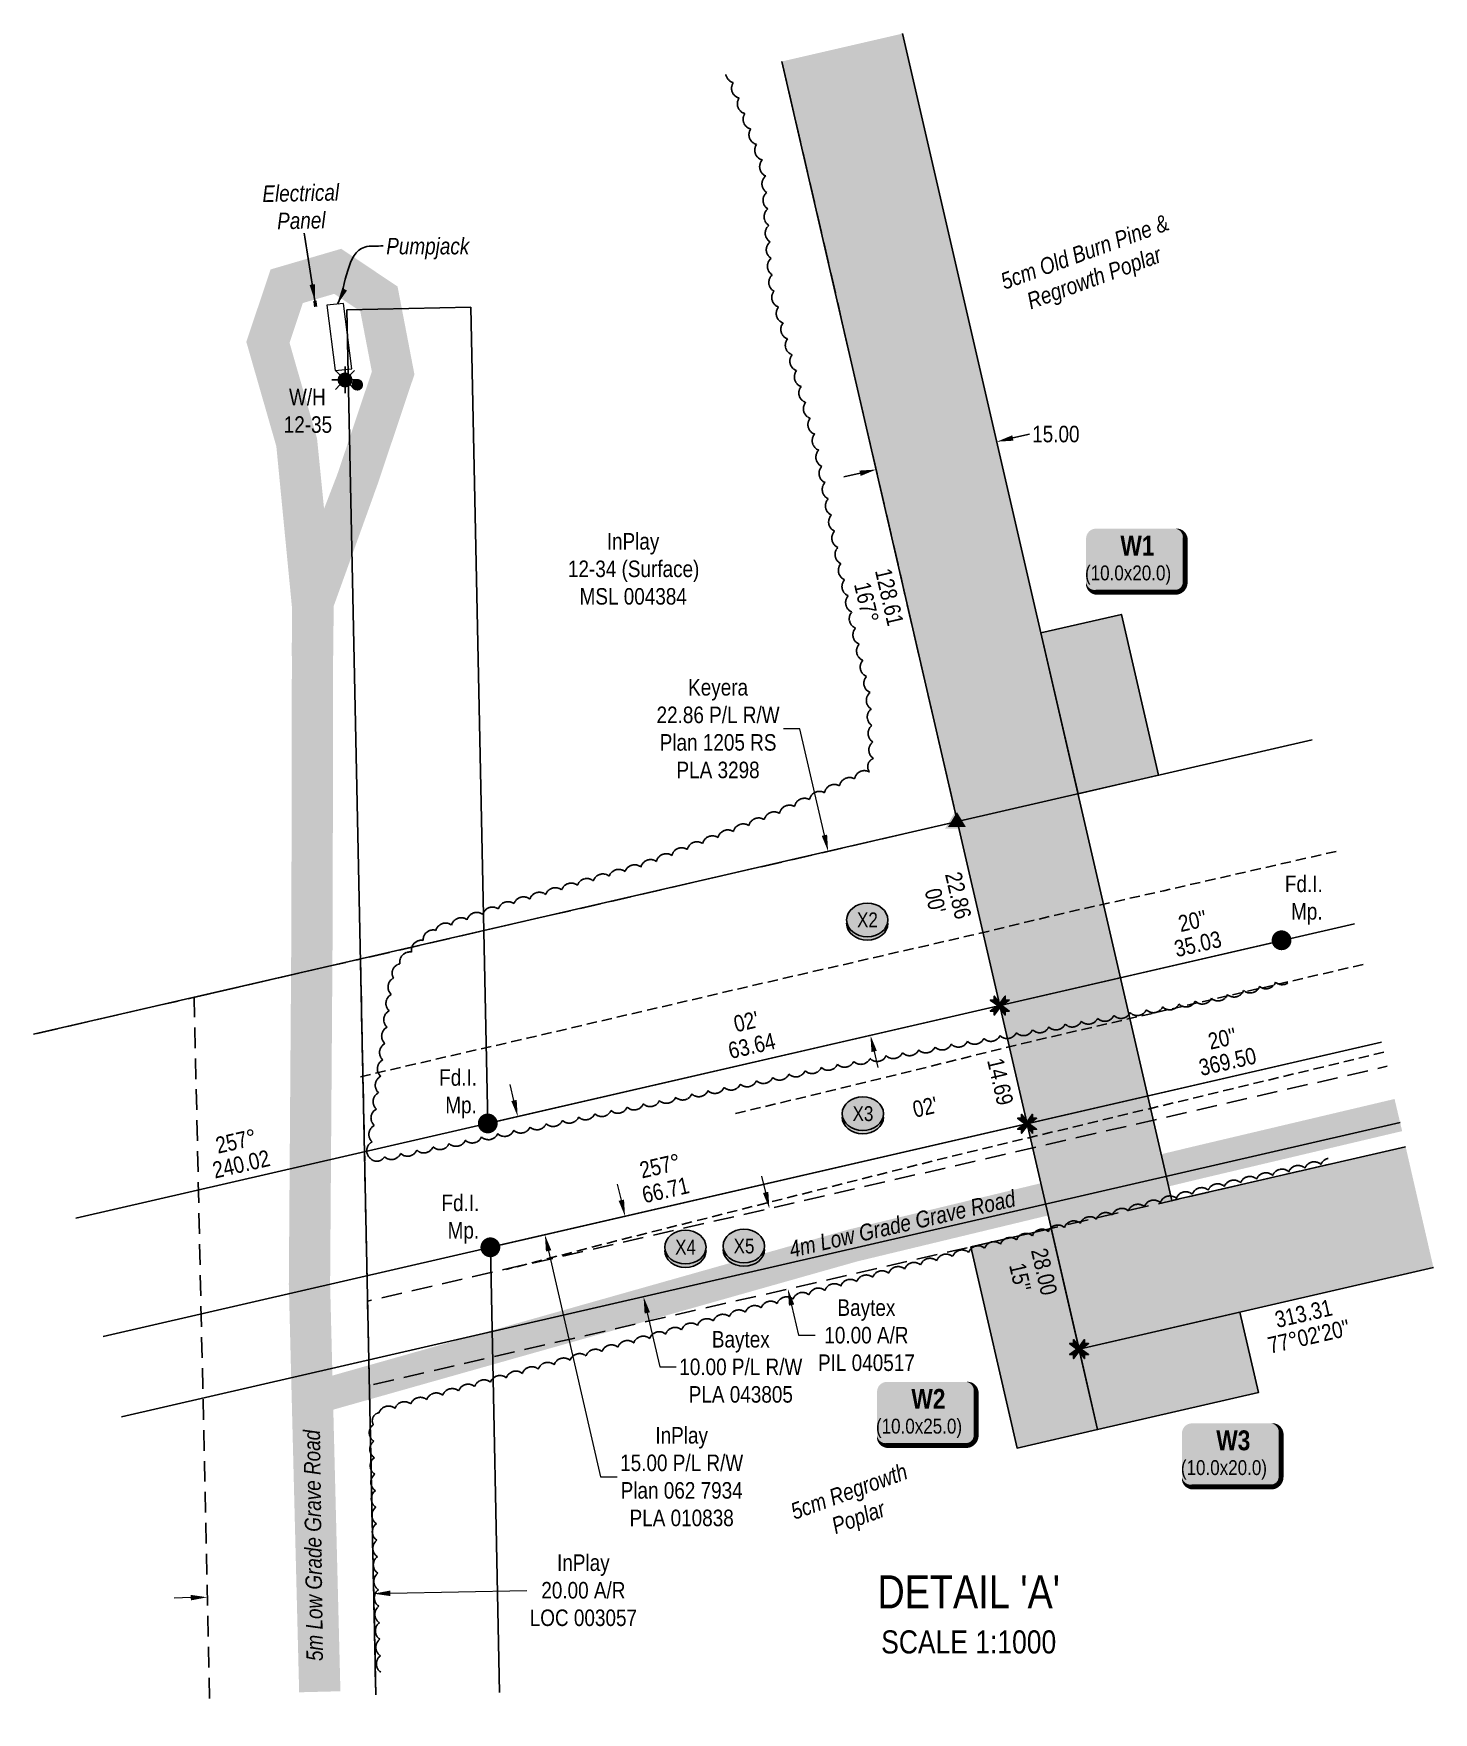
# Model space of a CAD drawing. Extents: x 605914 to 610440, y 5880595 to 5885290.
# Drawn here: x 605914 to 606761, y 5882422 to 5883438 of the extents above; entities that cross this region are included whole.
import ezdxf
from ezdxf.enums import TextEntityAlignment as Align

# ---------------------------------------------------------------- set-up
doc = ezdxf.new("R2010")
doc.units = 0
doc.header["$LTSCALE"] = 5
doc.header["$PDMODE"] = 34
doc.header["$PDSIZE"] = 0.03
for name, pattern in [('0', [1, 1, 0]), ('foc-ACCESSROAD', [3.75, 2.5, -1.25]), ('UG_PIPE', [1.875, 1.25, -0.625])]:
    doc.linetypes.add(name, pattern=pattern)
doc.layers.get('Defpoints').update_dxf_attribs({"color": 9})
for name, color, linetype, lineweight in [('AS-GENERAL', 48, 'Continuous', 18), ('F-AR-T', 190, 'Continuous', 9), ('F-RW-T', 190, 'Continuous', 9), ('F-WS-T', 190, 'Continuous', 9), ('T-TEXT', 48, 'Continuous', 18)]:
    doc.layers.add(name, color=color, linetype=linetype, lineweight=lineweight)
for name, color, linetype in [('AS-PIPE-UG', 44, 'UG_PIPE'), ('AS-POWER', 104, 'foc-POWER'), ('AS-ROADS', 254, 'Continuous'), ('AS-SYMBOL', 7, 'Continuous'), ('DETAIL-T', 7, 'Continuous'), ('F-AR', 190, 'foc-ACCESSROAD'), ('F-RW', 190, 'Continuous'), ('F-WS', 190, 'foc-ACCESSROAD'), ('F-WS-S', 8, 'Continuous'), ('L-BD', 7, 'Continuous'), ('L-MON', 1, 'Continuous'), ('L-MON-T', 1, 'Continuous'), ('P-CROSSINGS', 250, 'Continuous'), ('P-PROPOSED', 10, 'Continuous'), ('P-PROPOSED-H', 21, 'Continuous'), ('P-TEMP-BLOCKS', 250, 'Continuous'), ('P-TEMP-H', 41, 'Continuous'), ('P-TEMP_WORKSPACE', 46, 'Continuous'), ('P-TXT', 4, 'Continuous'), ('T-BUSH', 110, '0'), ('T-BUSH-T', 110, 'Continuous')]:
    doc.layers.add(name, color=color, linetype=linetype)
doc.styles.add('175L', font='ARIALN.TTF', dxfattribs={"height": 20})
doc.styles.add('80', font='ARIALN.TTF', dxfattribs={"height": 10})
doc.styles.add('80CG', font='ARIALN.TTF', dxfattribs={"height": 10})
doc.styles.add('80L', font='ARIALN.TTF', dxfattribs={"height": 10})
doc.styles.add('80LS', font='ARIALNI.TTF', dxfattribs={"height": 10})
doc.styles.add('BOLD', font='ARIALNB.TTF')
doc.styles.add('Crossing', font='ARIALN.TTF', dxfattribs={"height": 10})
doc.styles.add('foc-LtypeFont', font='ARIALN.TTF', dxfattribs={"height": 7.349999999999999})
doc.linetypes.add('foc-POWER', pattern='A,6,-1,["P",foc-LtypeFont,S=0.2,R=0,X=-0.625,Y=-0.75],-1.239999999999999,4', length=12.24)
doc.dimstyles.new('Compass 5 000', dxfattribs={"dimscale": 5, "dimtxt": 9, "dimasz": 2, "dimexe": 0.2, "dimexo": 0.0625, "dimgap": 0.5, "dimtad": 0, "dimtih": 1, "dimtoh": 1, "dimzin": 0, "dimdsep": 46, "dimtxsty": '80CG', "dimcen": 0.1, "dimse1": 1, "dimse2": 1, "dimclrd": 256, "dimclrt": 256, "dimaunit": 1, "dimadec": 4, "dimazin": 0, "dimtfac": 0.06, "dimtofl": 0, "dimtmove": 0, "dimatfit": 1, "dimfxl": 0.2, "dimtolj": 1, "dimtzin": 0, "dimlwd": -1, "dimarcsym": 0})

# ---------------------------------------------------------------- blocks, each defined once
blk = doc.blocks.new('STRIA')
blk.add_hatch(color=255).paths.add_polyline_path([(-0.0414550714867801, 1.521379340009161), (-1.474693147280959, -0.867350786313807), (1.391783004306489, -0.867350786313807)])
blk = doc.blocks.new('STRIAA')
blk.add_blockref('STRIA', (0, 0))
blk = doc.blocks.new('STRIB')
at = {"color": 1}
blk.add_solid([(-1.121455071486707, -0.6673507863138184), (-0.0414550714867801, 1.132649213686192), (1.038544928513147, -0.6673507863138184)], dxfattribs=at)
blk = doc.blocks.new('STRIBB')
blk.add_blockref('STRIB', (0, 0))
blk = doc.blocks.new('STRICC')
for name in ['STRIAA', 'STRIBB']:
    blk.add_blockref(name, (0, 0))
blk = doc.blocks.new('fdspike')
blk.add_blockref('STRICC', (0, 0))
blk = doc.blocks.new('fdia')
at = {"color": 255, "const_width": 1}
blk.add_lwpolyline([(-0.5, 0, 1), (0.5, 0, 1)], format="xyb", close=True, dxfattribs=at)
blk = doc.blocks.new('Fdiaa')
blk.add_blockref('fdia', (0, 0))
blk = doc.blocks.new('fdib')
at = {"color": 1, "const_width": 1.6}
blk.add_lwpolyline([(-0.3999999999996362, 0, 0.9999999999999998), (0.3999999999996362, 0, 1)], format="xyb", close=True, dxfattribs=at)
at = {"color": 1}
blk.add_circle((0, 0), 0.8, dxfattribs=at)
blk = doc.blocks.new('Fdibb')
blk.add_blockref('fdib', (0, 0))
blk = doc.blocks.new('fdicc')
for name in ['Fdibb', 'Fdiaa']:
    blk.add_blockref(name, (0, 0))
blk = doc.blocks.new('FDI')
blk.add_blockref('fdicc', (0, 0))
blk = doc.blocks.new('GAS')
h = blk.add_hatch(color=255)
h.dxf.hatch_style = 1
edge = h.paths.add_edge_path()
edge.add_arc((0, 0), 0.9, 0, 360)
for p, q in [((-0.8077887898725749, 0), (-1.615577579628734, 0)), ((-0.5711929310346023, 0.5711929297831376), (-1.142385862069204, 1.142385861385264)), ((0, 0.8077887887338874), (0, 1.615577579286764)), ((0.5711929310309642, 0.5711929297831376), (1.142385862065566, 1.142385861385264)), ((1.615577579625096, 0), (0.8077887898689368, 0)), ((-0.5711929310346023, -0.5711929316021271), (-1.142385862069204, -1.142385863204253)), ((0, -0.8077887905528768), (0, -1.615577581105753)), ((1.142385862065566, -1.142385863204253), (0.5711929310309642, -0.5711929316021271))]:
    blk.add_line(p, q)
blk.add_circle((0, 0), 0.8000000000000003)
blk = doc.blocks.new('RISER')
h = blk.add_hatch(color=255)
h.dxf.hatch_style = 1
edge = h.paths.add_edge_path()
edge.add_arc((0, 0), 0.7000000000000001, 0, 360)
blk.add_hatch(color=13).paths.add_polyline_path([(0.5809894393423747, -0.1498374831999172), (-0.5809055220925075, -0.1501624933266612, 0.7745966773228882)])
at = {"color": 13}
blk.add_line((-0.5809055220925075, -0.1501624933266612), (0.5809894393423747, -0.1498374831996898), dxfattribs=at)
blk.add_circle((0, 0), 0.6000000000000001, dxfattribs=at)
blk = doc.blocks.new('TEMP')
h = blk.add_hatch(color=255)
h.dxf.hatch_style = 1
h.paths.add_polyline_path([(-5.274161e-10, 0.2514284397220763), (-0.6656854269836912, 1.152061669657268), (-0.6656854269836914, 0.6656854303339061), (-1.152061663105632, 0.6656854303339061), (-0.2514284404497629, 5.273253e-10), (-1.152061661774314, -0.665685419564579), (-0.6656854224511335, -0.6656854195645793), (-0.6656854224511335, -1.152061655686338), (-5.273251e-10, -0.2514284436956587), (0.6656854183820542, -1.152061663420681), (0.6656854183820542, -0.6656854208922597), (1.152061656810019, -0.6656854053035205), (0.2514284429676993, 5.273253e-10), (1.152061671303363, 0.6656854258011663), (0.6656854287749412, 0.6656854258011663), (0.6656854131859291, 1.15206166422904)])
h.paths.add_polyline_path([(0.5656854229146121, 0.8485281473411305), (0.5656854319800914, 0.5656854258011663), (0.8485281444547581, 0.5656854258011663), (0.0831890339399251, 0), (0.8485281399220186, -0.5656854150320215), (0.5656854183820542, -0.5656854240973189), (0.5656854183820542, -0.8485281365719859), (0, -0.08318903609469999), (-0.5656854224511337, -0.8485281320390644), (-0.5656854224511337, -0.5656854195645792), (-0.8485281349258001, -0.5656854195645794), (-0.0831890328488955, 0), (-0.8485281394583584, 0.5656854303339058), (-0.5656854269836913, 0.5656854303339061), (-0.5656854269836913, 0.8485281428085727), (0, 0.0831890306941206)], flags=16)
h = blk.add_hatch(color=1)
h.dxf.hatch_style = 1
h.paths.add_polyline_path([(0, 0.0831890306941205), (-0.5656854269836911, 0.8485281428085727), (-0.5656854269836912, 0.5656854303339061), (-0.8485281394583578, 0.5656854303339061), (-0.0831890328488953, -1e-16), (-0.8485281349258001, -0.5656854195645793), (-0.5656854224511337, -0.5656854195645793), (-0.5656854224511337, -0.848528132039064), (0, -0.08318903609469999), (0.5656854183820542, -0.8485281365719856), (0.5656854183820542, -0.5656854240973191), (0.8485281399220184, -0.5656854150320213), (0.0831890339399251, -1e-16), (0.8485281444547581, 0.5656854258011663), (0.5656854319800914, 0.5656854258011663), (0.5656854229146121, 0.8485281473411308)])
at = {"color": 1}
for p, q in [((-0.0831890328488953, 0), (0.0831890339399252, 0)), ((0, 0.0831890306941205), (0, -0.08318903609469999))]:
    blk.add_line(p, q, dxfattribs=at)
at = {"color": 255, "flags": 128}
blk.add_lwpolyline([(-0.251428440449763, 5.27325e-10), (-1.152061663105632, 0.6656854303339061), (-0.6656854269836914, 0.6656854303339061), (-0.6656854269836914, 1.152061669657268), (-5.274159999999999e-10, 0.2514284397220763), (0.6656854131859291, 1.15206166422904), (0.6656854287749412, 0.6656854258011663), (1.152061671303363, 0.6656854258011663), (0.2514284429676991, 5.27325e-10), (1.152061656810019, -0.6656854053035204), (0.6656854183820542, -0.6656854208922596), (0.6656854183820542, -1.152061663420681), (-5.27325e-10, -0.2514284436956586), (-0.6656854224511335, -1.152061655686338), (-0.6656854224511335, -0.6656854195645793), (-1.152061661774314, -0.6656854195645793)], close=True, dxfattribs=at)
at = {"color": 1, "flags": 128}
blk.add_lwpolyline([(-0.0831890328488953, 0), (-0.8485281394583578, 0.5656854303339061), (-0.5656854269836913, 0.5656854303339061), (-0.5656854269836913, 0.8485281428085727), (0, 0.0831890306941205), (0.5656854229146121, 0.8485281473411305), (0.5656854319800914, 0.5656854258011663), (0.8485281444547581, 0.5656854258011663), (0.0831890339399252, 0), (0.8485281399220184, -0.5656854150320214), (0.5656854183820542, -0.5656854240973189), (0.5656854183820542, -0.8485281365719856), (0, -0.08318903609469999), (-0.5656854224511335, -0.848528132039064), (-0.5656854224511335, -0.5656854195645792), (-0.8485281349258001, -0.5656854195645792)], close=True, dxfattribs=at)
blk = doc.blocks.new('*D459')
at = {"layer": 'Defpoints', "color": 0, "transparency": 16777216}
for p in [(606018.6844652088, 5882506.298961202), (606119.4172089474, 5882508.490390143), (606019.004103854, 5882491.606229396)]:
    blk.add_point(p, dxfattribs=at)
at = {"layer": 'F-AR-T', "transparency": 16777216}
for p, q in [((606129.7344820576, 5882494.015155694), (606212.3476528365, 5882495.812395467)), ((606009.0064693887, 5882491.388732038), (605999.0088349235, 5882491.171234681))]:
    blk.add_line(p, q, dxfattribs=at)
for points in [[(606008.9702198291, 5882493.05500445), (606009.0427189482, 5882489.722459627), (606019.004103854, 5882491.606229396)], [(606129.698232498, 5882495.681428106), (606129.7707316171, 5882492.348883283), (606119.7368475925, 5882493.797658338)]]:
    blk.add_solid(points, dxfattribs=at)
at = {"layer": 'F-AR-T', "transparency": 16777216, "insert": (606246.6484713904, 5882495.812395468), "char_height": 10, "attachment_point": 5, "style": '80CG'}
blk.add_mtext('\\A1;InPlay\\P20.00 A/R\\PLOC 003057', dxfattribs=at)
blk = doc.blocks.new('*D460')
at = {"layer": 'Defpoints', "color": 0, "transparency": 16777216}
for p in [(606334.3218083547, 5882721.164817953), (606370.4622729043, 5882678.196176222), (606345.5322272754, 5882672.458221314)]:
    blk.add_point(p, dxfattribs=at)
at = {"layer": 'F-AR-T', "transparency": 16777216}
for p, q in [((606357.008875543, 5882736.647979258), (606354.7658971024, 5882746.393185654)), ((606372.7052513452, 5882668.450969825), (606376.9120411484, 5882650.173471407)), ((606376.9120411484, 5882650.173471407), (606386.9120411484, 5882650.173471408))]:
    blk.add_line(p, q, dxfattribs=at)
for points in [[(606358.6330766091, 5882737.021808998), (606355.3846744767, 5882736.274149518), (606359.2518539836, 5882726.902772861)], [(606374.3294524113, 5882668.824799566), (606371.0810502789, 5882668.077140085), (606370.4622729043, 5882678.196176222)]]:
    blk.add_solid(points, dxfattribs=at)
at = {"layer": 'F-AR-T', "transparency": 16777216, "insert": (606418.0034463315, 5882650.173471406), "char_height": 10, "attachment_point": 5, "style": '80CG'}
blk.add_mtext('\\A1;Baytex\\P10.00 A/R\\PPIL 040517', dxfattribs=at)
blk = doc.blocks.new('*D461')
at = {"layer": 'Defpoints', "color": 0, "transparency": 16777216}
for p in [(606496.9206176831, 5883190.988143535), (606496.9795374523, 5883190.732843562), (606423.9296222043, 5883173.87391449)]:
    blk.add_point(p, dxfattribs=at)
at = {"layer": 'P-TXT', "transparency": 16777216}
for p, q in [((606506.6644929224, 5883193.236897706), (606516.7279577332, 5883195.559408812)), ((606414.1268271955, 5883171.880460293), (606404.382951956, 5883169.631706122))]:
    blk.add_line(p, q, dxfattribs=at)
for points in [[(606506.2897005605, 5883194.860876913), (606507.039285284, 5883191.612918499), (606496.9206176831, 5883190.988143535)], [(606413.7520348337, 5883173.5044395), (606414.5016195572, 5883170.256481086), (606423.870702435, 5883174.129214463)]]:
    blk.add_solid(points, dxfattribs=at)
at = {"layer": 'P-TXT', "transparency": 16777216, "insert": (606532.6658840631, 5883195.559408812), "char_height": 10, "attachment_point": 5, "style": '80CG'}
blk.add_mtext('\\A1;15.00', dxfattribs=at)
blk = doc.blocks.new('*U462')
at = {"true_color": 0xff8aff}
h = blk.add_hatch(color=211, dxfattribs=at)
edge = h.paths.add_edge_path()
edge.add_line((-23.99999999999998, -20), (23.99999999999998, -20))
edge.add_arc((23.99999999999998, -14), 6, 270, 360)
edge.add_line((29.99999999999998, -14), (29.99999999999998, 12.5))
edge.add_arc((23.99999999999998, 12.5), 6, 0, 90)
edge.add_line((23.99999999999998, 18.5), (-23.99999999999998, 18.5))
edge.add_arc((-23.99999999999998, 12.5), 6, 90, 180)
edge.add_line((-29.99999999999998, 12.5), (-29.99999999999998, -14))
edge.add_arc((-23.99999999999998, -14), 6, 180, 270)
at = {"color": 250, "flags": 128}
blk.add_lwpolyline([(-23.99999999999998, -20, 3, 3, 0), (23.99999999999998, -20, 3, 3, 0.414213562373095), (29.99999999999998, -14, 3, 3, 0), (29.99999999999998, 12.5, 3, 0, 0.414213562373095), (23.99999999999998, 18.5, 0, 0, 0), (-23.99999999999998, 18.5, 0, 0, 0.414213562373095), (-29.99999999999998, 12.5, 0, 0, 0), (-29.99999999999998, -14, 0, 3, 0.414213562373095)], format="xyseb", close=True, dxfattribs=at)
at = {"flags": 128}
blk.add_lwpolyline([(-22.69518213555477, -13.44834096997446, 0, 7.5, 0), (-3.398394867633905e-15, 0, 0, 0, 0)], format="xyseb", dxfattribs=at)
at = {"color": 250}
for tag, p, height, style in [('TEMP_AREA_W1_001', (-9.212824010914055, 2.244292974654144), 12, 'BOLD'), ('ENTER_TEXT_001', (-30.65586630286495, -12.77706553451505), 9, '80')]:
    blk.add_attdef(tag, p, '', height=height, dxfattribs=dict(at, style=style))
blk = doc.blocks.new('*U466')
at = {"true_color": 0xff8aff}
h = blk.add_hatch(color=211, dxfattribs=at)
edge = h.paths.add_edge_path()
edge.add_line((-23.99999999999998, -20), (23.99999999999998, -20))
edge.add_arc((23.99999999999998, -14), 6, 270, 360)
edge.add_line((29.99999999999998, -14), (29.99999999999998, 12.5))
edge.add_arc((23.99999999999998, 12.5), 6, 0, 90)
edge.add_line((23.99999999999998, 18.5), (-23.99999999999998, 18.5))
edge.add_arc((-23.99999999999998, 12.5), 6, 90, 180)
edge.add_line((-29.99999999999998, 12.5), (-29.99999999999998, -14))
edge.add_arc((-23.99999999999998, -14), 6, 180, 270)
at = {"color": 250, "flags": 128}
blk.add_lwpolyline([(-23.99999999999998, -20, 3, 3, 0), (23.99999999999998, -20, 3, 3, 0.414213562373095), (29.99999999999998, -14, 3, 3, 0), (29.99999999999998, 12.5, 3, 0, 0.414213562373095), (23.99999999999998, 18.5, 0, 0, 0), (-23.99999999999998, 18.5, 0, 0, 0.414213562373095), (-29.99999999999998, 12.5, 0, 0, 0), (-29.99999999999998, -14, 0, 3, 0.414213562373095)], format="xyseb", close=True, dxfattribs=at)
at = {"flags": 128}
blk.add_lwpolyline([(19.59754727804774, 0.7638082430937452, 0, 7.5, 0), (-3.398394867633904e-15, -3.944304526105059e-31, 0, 0, 0)], format="xyseb", dxfattribs=at)
at = {"color": 250}
for tag, p, height, style in [('TEMP_AREA_W1_001', (-9.212824010914055, 2.244292974654144), 12, 'BOLD'), ('ENTER_TEXT_001', (-30.65586630286495, -12.77706553451505), 9, '80')]:
    blk.add_attdef(tag, p, '', height=height, dxfattribs=dict(at, style=style))
blk = doc.blocks.new('*U465')
at = {"true_color": 0xff8aff}
h = blk.add_hatch(color=211, dxfattribs=at)
edge = h.paths.add_edge_path()
edge.add_line((-23.99999999999998, -20), (23.99999999999998, -20))
edge.add_arc((23.99999999999998, -14), 6, 270, 360)
edge.add_line((29.99999999999998, -14), (29.99999999999998, 12.5))
edge.add_arc((23.99999999999998, 12.5), 6, 0, 90)
edge.add_line((23.99999999999998, 18.5), (-23.99999999999998, 18.5))
edge.add_arc((-23.99999999999998, 12.5), 6, 90, 180)
edge.add_line((-29.99999999999998, 12.5), (-29.99999999999998, -14))
edge.add_arc((-23.99999999999998, -14), 6, 180, 270)
at = {"color": 250, "flags": 128}
blk.add_lwpolyline([(-23.99999999999998, -20, 3, 3, 0), (23.99999999999998, -20, 3, 3, 0.414213562373095), (29.99999999999998, -14, 3, 3, 0), (29.99999999999998, 12.5, 3, 0, 0.414213562373095), (23.99999999999998, 18.5, 0, 0, 0), (-23.99999999999998, 18.5, 0, 0, 0.414213562373095), (-29.99999999999998, 12.5, 0, 0, 0), (-29.99999999999998, -14, 0, 3, 0.414213562373095)], format="xyseb", close=True, dxfattribs=at)
at = {"flags": 128}
blk.add_lwpolyline([(-13.71754832926002, 4.107922321302521, 0, 7.5, 0), (-3.398394867633904e-15, 3.944304526105059e-31, 0, 0, 0)], format="xyseb", dxfattribs=at)
at = {"color": 250}
for tag, p, height, style in [('TEMP_AREA_W1_001', (-9.212824010914055, 2.244292974654144), 12, 'BOLD'), ('ENTER_TEXT_001', (-30.65586630286495, -12.77706553451505), 9, '80')]:
    blk.add_attdef(tag, p, '', height=height, dxfattribs=dict(at, style=style))
blk = doc.blocks.new('*D498')
at = {"layer": 'Defpoints', "color": 0, "transparency": 16777216}
for p in [(606394.8192009886, 5882943.051820399), (606286.4580075673, 5882918.113557102), (606312.0826923195, 5882806.769740265)]:
    blk.add_point(p, dxfattribs=at)
at = {"layer": 'F-RW-T', "transparency": 16777216}
for p, q in [((606377.7374289879, 5883017.275160561), (606367.7374289879, 5883017.275160561)), ((606392.5764267328, 5882952.79707379), (606377.7374289879, 5883017.275160561)), ((606422.6866599969, 5882821.962750171), (606424.9294342527, 5882812.217496782))]:
    blk.add_line(p, q, dxfattribs=at)
for points in [[(606394.2006356313, 5882953.170869499), (606390.9522178345, 5882952.42327808), (606394.8192009886, 5882943.051820399)], [(606424.3108688954, 5882822.336545881), (606421.0624510986, 5882821.588954462), (606420.443885741, 5882831.708003562)]]:
    blk.add_solid(points, dxfattribs=at)
at = {"layer": 'F-RW-T', "transparency": 16777216, "insert": (606328.1978655504, 5883017.275160561), "char_height": 10, "attachment_point": 5, "style": '80CG'}
blk.add_mtext('\\A1;Keyera\\P22.86 P/L R/W\\PPlan 1205 RS\\PPLA 3298', dxfattribs=at)
blk = doc.blocks.new('*D499')
at = {"layer": 'Defpoints', "color": 0, "transparency": 16777216}
for p in [(606221.1745562134, 5882785.848126515), (606223.367105504, 5882711.013279558), (606237.6424785815, 5882714.298931267)]:
    blk.add_point(p, dxfattribs=at)
at = {"layer": 'F-RW-T', "transparency": 16777216}
for p, q in [((606204.6562046949, 5882792.307681203), (606202.413226254, 5882802.052887599)), ((606225.6100839449, 5882701.268073161), (606257.070755247, 5882564.578959423)), ((606257.070755247, 5882564.578959423), (606267.0707552468, 5882564.578959424))]:
    blk.add_line(p, q, dxfattribs=at)
for points in [[(606206.280405761, 5882792.681510943), (606203.0320036286, 5882791.933851463), (606206.899183136, 5882782.562474806)], [(606227.234285011, 5882701.641902901), (606223.9858828785, 5882700.894243421), (606223.367105504, 5882711.013279558)]]:
    blk.add_solid(points, dxfattribs=at)
at = {"layer": 'F-RW-T', "transparency": 16777216, "insert": (606306.1567034044, 5882564.578959424), "char_height": 10, "attachment_point": 5, "style": '80CG'}
blk.add_mtext('\\A1;InPlay\\P15.00 P/L R/W\\PPlan 062 7934\\PPLA 010838', dxfattribs=at)
blk = doc.blocks.new('xing2')
h = blk.add_hatch(color=50)
h.dxf.hatch_style = 1
edge = h.paths.add_edge_path()
edge.add_ellipse((0, 0), major_axis=(-12.5, 0), ratio=0.8162973455633619, start_angle=0, end_angle=360)
h = blk.add_hatch(color=250)
h.dxf.hatch_style = 1
edge = h.paths.add_edge_path()
edge.add_ellipse((0, -2.047489049626165), major_axis=(-12.5, 0), ratio=0.8162973455633619, start_angle=0, end_angle=180)
edge.add_line((12.5, -2.047489049626165), (12.5, 0))
edge.add_ellipse((0, 0), major_axis=(-12.5, 0), ratio=0.8162973455633619, start_angle=0, end_angle=180, ccw=False)
edge.add_line((-12.5, 0), (-12.5, -2.047489049626165))
at = {"color": 250}
blk.add_ellipse((0, 0), major_axis=(-12.5, 0), ratio=0.8162973455633619, dxfattribs=at)
blk.add_ellipse((0, -2.047489049626165), major_axis=(-12.5, 0), ratio=0.8162973455633619, start_param=0, end_param=3.141592653589793, dxfattribs=at)
at = {"color": 250, "style": 'Crossing'}
blk.add_attdef('CROSSING', text='', height=9, dxfattribs=at).set_placement((0.08916442567715421, 0.0199513138486509), align=Align.MIDDLE_CENTER)
at = {"color": 250, "style": 'Crossing', "flags": 1}
for tag, p in [('OWNER', (0.08916442567715421, -12.49201765665748)), ('DESCRIPTION', (0.08916442567715421, -25.770021277247)), ('LOCATION', (0.08916442567715421, -39.30337514164421)), ('DWG_REF', (0.08916442567715421, -52.83672900604233))]:
    blk.add_attdef(tag, text='', height=9, dxfattribs=at).set_placement(p, align=Align.MIDDLE_CENTER)
blk = doc.blocks.new('*D515')
at = {"layer": 'Defpoints', "color": 0, "transparency": 16777216}
for p in [(606216.3405751579, 5882709.396037658), (606283.0973097486, 5882673.474104943), (606227.5509940777, 5882660.689441032)]:
    blk.add_point(p, dxfattribs=at)
at = {"layer": 'F-RW-T', "transparency": 16777216}
for p, q in [((606269.6439123875, 5882731.925907966), (606267.4009339465, 5882741.671114362)), ((606285.3402881897, 5882663.728898546), (606292.8703948155, 5882631.012381117)), ((606292.8703948155, 5882631.012381117), (606302.8703948155, 5882631.012381118))]:
    blk.add_line(p, q, dxfattribs=at)
for points in [[(606271.2681134536, 5882732.299737706), (606268.0197113215, 5882731.552078226), (606271.8868908286, 5882722.180701569)], [(606286.9644892558, 5882664.102728286), (606283.7160871236, 5882663.355068806), (606283.0973097486, 5882673.474104943)]]:
    blk.add_solid(points, dxfattribs=at)
at = {"layer": 'F-RW-T', "transparency": 16777216, "insert": (606341.9563429735, 5882631.012381117), "char_height": 10, "attachment_point": 5, "style": '80CG'}
blk.add_mtext('\\A1;Baytex\\P10.00 P/L R/W\\PPLA 043805', dxfattribs=at)

msp = doc.modelspace()

# ---------------------------------------------------------------- hatches: boundary and pattern name
at = {"layer": 'AS-ROADS'}
h = msp.add_hatch(color=256, dxfattribs=at)
h.dxf.hatch_style = 1
h.paths.add_polyline_path([(606070.1564080804, 5883061.333719932), (606095.2204267744, 5883061.45196288), (606095.5000915761, 5883091.470466741), (606119.6783659273, 5883158.533405846), (606096.9344693873, 5883169.223314198), (606089.681028823, 5883150.423788043), (606085.4512552236, 5883192.721358311), (606060.9724977391, 5883188.028294675), (606070.1886008384, 5883091.516870878)])
at = {"layer": 'P-PROPOSED-H'}
h = msp.add_hatch(color=256, dxfattribs=at)
h.dxf.hatch_style = 1
h.paths.add_polyline_path([(606761.2492568109, 5882691.210362619), (606744.4336284314, 5882764.270257562), (606602.9183675492, 5882731.698789469), (606439.9148050594, 5883437.994923308), (606366.8648898135, 5883421.135994238), (606546.7173917998, 5882641.833230061)])
at = {"layer": 'P-TEMP-H'}
h = msp.add_hatch(color=256, dxfattribs=at)
h.dxf.hatch_style = 1
h.paths.add_polyline_path([(606594.8055884666, 5882989.108194106), (606546.1056449735, 5882977.868908061), (606523.6270728721, 5883075.268795058), (606572.3270163744, 5883086.508081106)])
h = msp.add_hatch(color=256, dxfattribs=at)
h.dxf.hatch_style = 1
h.paths.add_polyline_path([(606481.1622544201, 5882703.659855631), (606529.8655112239, 5882714.884775438), (606557.9278107145, 5882593.126633427), (606509.2245539107, 5882581.901713627)])
h = msp.add_hatch(color=256, dxfattribs=at)
h.dxf.hatch_style = 1
h.paths.add_polyline_path([(606557.9278107145, 5882593.126633427), (606546.7173917998, 5882641.833230061), (606644.1305850652, 5882664.25406789), (606655.34100398, 5882615.54747125)])

# ---------------------------------------------------------------- linework, layer by layer
at = {"layer": 'AS-GENERAL', "flags": 128}
msp.add_lwpolyline([(606091.4302026792, 5883273.525583137), (606096.310202679, 5883234.035583143), (606106.515202679, 5883235.10558314), (606101.5352026785, 5883274.600583121)], close=True, dxfattribs=at)
at = {"layer": 'AS-PIPE-UG', "flags": 128}
for points in [[(606111.6602026783, 5882806.680583121), (606212.6952026769, 5882829.995583137), (606375.6702026768, 5882868.005583126), (606481.625202679, 5882892.285583124), (606538.0452026783, 5882905.790583125), (606598.0702026784, 5882919.265583139), (606703.2373226372, 5882943.258381312)], [(606338.7252026787, 5882784.330583123), (606424.3552026786, 5882804.965583126), (606517.1252026788, 5882827.87558313), (606614.0402026785, 5882850.36058313), (606719.0205810607, 5882874.683887618)], [(606731.266941957, 5882821.476370165), (606468.0802026785, 5882758.150583143), (606266.4352026785, 5882707.250583121), (606199.9852026791, 5882690.025583126)]]:
    msp.add_lwpolyline(points, dxfattribs=at)
at = {"layer": 'AS-POWER', "const_width": 1.999202259999995, "flags": 128}
msp.add_lwpolyline([(606084.125202678, 5883276.215583121), (606084.5702026789, 5883272.670583126)], dxfattribs=at)
at = {"layer": 'AS-ROADS', "flags": 128}
for points, const_width in [([(606083.770202679, 5883096.420583144), (606110.3252026787, 5883169.440583123), (606131.5002026788, 5883232.600583124), (606122.8802026783, 5883277.465583136), (606097.940202679, 5883294.105583146), (606067.0602026783, 5883285.075583127), (606055.7002026784, 5883251.105583141), (606073.1152026784, 5883190.515583128), (606082.7402026787, 5883091.330583121), (606082.3852026785, 5882896.835583141), (606080.8402026783, 5882681.155583126), (606087.0902026786, 5882434.420583145)], 24.99002824999993), ([(606740.0158447076, 5882783.46447424), (606616.8502026788, 5882754.370583125), (606409.8952026787, 5882704.545583121), (606083.1602026788, 5882612.130583121)], 19.99202259999993)]:
    msp.add_lwpolyline(points, dxfattribs=dict(at, const_width=const_width))
at = {"layer": 'F-AR', "flags": 128}
msp.add_lwpolyline([(606020.3362588068, 5882430.371470248), (606016.237563373, 5882618.774949245), (606015.1303405858, 5882669.61945632), (606013.5223833058, 5882743.589491797), (606011.0258943355, 5882854.725564194), (606111.7068828775, 5882877.896299994), (606121.0038693595, 5882432.47262803)], dxfattribs=at)
at = {"layer": 'F-RW'}
for points in [[(606121.0038693591, 5882432.47262803), (606103.5072247684, 5883270.746373639), (606178.460224773, 5883272.347224419), (606188.7702026786, 5882778.390583143), (606713.3945351538, 5882899.127715325)], [(605913.8204542021, 5882832.354687831), (606687.7675174895, 5883010.470995278)], [(606667.2802673397, 5882888.514969959), (605939.4451389447, 5882721.01087099)], [(605955.9129206748, 5882649.455427824), (606729.8600838349, 5882827.588833182)], [(606729.8600838362, 5882827.588833177), (606190.3352026762, 5882703.410583123), (606195.9576290811, 5882434.037080332)], [(606741.0705027555, 5882778.882236551), (605967.1223190763, 5882600.748596308)]]:
    msp.add_lwpolyline(points, dxfattribs=at)
at = {"layer": 'F-WS', "flags": 128}
for points in [[(606366.8648898135, 5883421.135994238), (606473.0453878663, 5882961.054790362), (606012.4434977265, 5882855.051811679), (605913.8204541992, 5882832.354687844)], [(606698.3195829986, 5882753.656545996), (606191.7201606807, 5882637.05649299), (606117.092259751, 5882619.879968857), (606116.0269074432, 5882670.921576649), (606190.6548083714, 5882688.098100787), (606733.223209512, 5882812.976854187)]]:
    msp.add_lwpolyline(points, dxfattribs=at)
at = {"layer": 'P-PROPOSED', "flags": 128}
for points in [[(606744.4336284314, 5882764.270257562), (606602.9183675492, 5882731.698789469), (606439.9148050594, 5883437.994923308)], [(606366.8648898135, 5883421.135994238), (606546.7173917998, 5882641.833230061), (606761.2492568109, 5882691.210362619)]]:
    msp.add_lwpolyline(points, dxfattribs=at)
at = {"layer": 'P-TEMP_WORKSPACE'}
for points in [[(606594.8055884666, 5882989.108194106), (606546.1056449735, 5882977.868908061), (606523.6270728721, 5883075.268795058), (606572.3270163744, 5883086.508081106)], [(606481.1622544201, 5882703.659855631), (606529.8655112239, 5882714.884775438), (606557.9278107145, 5882593.126633427), (606509.2245539107, 5882581.901713627)], [(606557.9278107145, 5882593.126633427), (606546.7173917998, 5882641.833230061), (606644.1305850652, 5882664.25406789), (606655.34100398, 5882615.54747125)]]:
    msp.add_lwpolyline(points, close=True, dxfattribs=at)
at = {"layer": 'T-BUSH', "flags": 128}
for points in [[(606673.0564568937, 5882863.418803912, -0.338720760989856), (606665.6516824958, 5882863.824804806, -0.52056705), (606655.9713225744, 5882861.332642355, -0.52056705), (606646.2909626531, 5882858.840479895, -0.52056705), (606636.6106027317, 5882856.348317442, -0.52056705), (606626.867677557, 5882854.145043488, -0.52056705), (606617.0236158972, 5882852.408756662, -0.52056705), (606607.1795542372, 5882850.672469834, -0.52056705), (606597.3354925774, 5882848.936183008, -0.52056705), (606587.4914309174, 5882847.199896185, -0.52056705), (606577.6473692568, 5882845.463609354, -0.52056705), (606567.8033075975, 5882843.727322531, -0.52056705), (606557.9592459378, 5882841.9910357, -0.52056705), (606548.1151842778, 5882840.254748878, -0.52056705), (606538.2711226179, 5882838.518462045, -0.52056705), (606528.427060958, 5882836.782175219, -0.52056705), (606518.582999298, 5882835.04588839, -0.52056705), (606508.7389376381, 5882833.309601565, -0.52056705), (606498.8948759781, 5882831.573314742, -0.52056705), (606489.0508143184, 5882829.837027911, -0.52056705), (606479.2067526582, 5882828.100741088, -0.52056705), (606469.3626909985, 5882826.364454256, -0.52056705), (606459.5186293386, 5882824.628167435, -0.52056705), (606449.6745676787, 5882822.891880602, -0.52056705), (606439.8305060187, 5882821.155593776, -0.52056705), (606429.986444359, 5882819.419306948, -0.52056705), (606420.142382699, 5882817.683020122, -0.52056705), (606410.2983210384, 5882815.946733299, -0.52056705), (606400.4542593791, 5882814.210446468, -0.52056705), (606390.654266953, 5882812.242608807, -0.52056705), (606380.8606244182, 5882810.241407211, -0.52056705), (606371.0669818835, 5882808.240205622, -0.52056705), (606361.2733393488, 5882806.239004026, -0.52056705), (606351.4796968141, 5882804.237802433, -0.52056705), (606341.6860542794, 5882802.236600846, -0.52056705), (606331.8924117447, 5882800.23539925, -0.52056705), (606322.09876921, 5882798.234197662, -0.52056705), (606312.3051266753, 5882796.232996066, -0.52056705), (606302.5114841406, 5882794.231794473, -0.52056705), (606292.7178416059, 5882792.230592886, -0.52056705), (606282.9241990712, 5882790.229391289, -0.52056705), (606273.1305565364, 5882788.228189701, -0.52056705), (606263.3369140017, 5882786.226988105, -0.52056705), (606253.5432714671, 5882784.225786517, -0.52056705), (606243.7496289323, 5882782.224584921, -0.52056705), (606233.9559863978, 5882780.223383328, -0.52056705), (606224.162343863, 5882778.222181742, -0.52056705), (606214.3687013284, 5882776.220980144, -0.52056705), (606204.5750587936, 5882774.219778556, -0.52056705), (606194.781416259, 5882772.21857696, -0.52056705), (606184.9877737242, 5882770.217375373, -0.52056705), (606175.1941311896, 5882768.216173776, -0.52056705), (606165.4004886549, 5882766.214972183, -0.52056705), (606155.6068461202, 5882764.213770597, -0.52056705), (606145.8132035855, 5882762.212569, -0.52056705), (606136.0195610508, 5882760.211367412, -0.52056705), (606126.2259185162, 5882758.210165815, -0.52056705), (606117.4896175828, 5882757.345387091, -0.52056705), (606118.7804548382, 5882767.257701708, -0.52056705), (606120.0712920936, 5882777.170016332, -0.52056705), (606121.362129349, 5882787.082330951, -0.52056705), (606122.6529666043, 5882796.994645564, -0.52056705), (606123.9438038598, 5882806.906960182, -0.52056705), (606125.2346411145, 5882816.819274799, -0.52056705), (606126.5254783706, 5882826.731589423, -0.52056705), (606127.816315626, 5882836.643904041, -0.52056705), (606129.1071528815, 5882846.556218655, -0.52056705), (606130.3979901368, 5882856.468533273, -0.52056705), (606131.6888273922, 5882866.38084789, -0.52056705), (606135.5933674298, 5882875.012662271, -0.52056705), (606142.6347339491, 5882882.107688665, -0.52056705), (606149.6761004681, 5882889.202715049, -0.52056705), (606157.374363262, 5882895.248209366, -0.52056705), (606166.8333091101, 5882898.480636526, -0.52056705), (606176.2922549585, 5882901.713063691, -0.52056705), (606185.7512008069, 5882904.945490847, -0.52056705), (606195.2101466552, 5882908.177918009, -0.52056705), (606204.6690925035, 5882911.410345173, -0.52056705), (606214.2707606822, 5882914.189424808, -0.52056705), (606223.875541453, 5882916.958617521, -0.52056705), (606233.4803222237, 5882919.727810225, -0.52056705), (606243.0851029946, 5882922.497002937, -0.52056705), (606252.6898837653, 5882925.266195641, -0.52056705), (606262.2946645363, 5882928.035388348, -0.52056705), (606271.899445307, 5882930.804581056, -0.52056705), (606281.5042260778, 5882933.573773763, -0.52056705), (606290.8929584025, 5882936.983984844, -0.52056705), (606300.2144525205, 5882940.593692488, -0.52056705), (606309.5359466386, 5882944.203400138, -0.52056705), (606318.8574407566, 5882947.813107792, -0.52056705), (606328.1789348747, 5882951.422815441, -0.52056705), (606337.5004289928, 5882955.032523087, -0.52056705), (606346.8219231109, 5882958.642230737, -0.52056705), (606356.143417229, 5882962.251938391, -0.52056705), (606365.4036610137, 5882966.006312451, -0.52056705), (606374.4832251124, 5882970.187431636, -0.52056705), (606383.562789211, 5882974.368550832, -0.52056705), (606392.6423533098, 5882978.549670018, -0.52056705), (606401.7219174085, 5882982.730789214, -0.52056705), (606410.8014815073, 5882986.911908398, -0.52056705), (606419.8810456059, 5882991.093027595, -0.52056705), (606422.3439762597, 5882999.284478889, -0.52056705), (606421.8497407275, 5883009.268264405, -0.52056705), (606421.3555051951, 5883019.252049916, -0.52056705), (606420.8612696627, 5883029.235835429, -0.52056705), (606420.2442004998, 5883039.202801473, -0.52056705), (606418.036428422, 5883048.951954487, -0.52056705), (606415.8286563443, 5883058.701107488, -0.52056705), (606413.6208842666, 5883068.450260502, -0.52056705), (606411.4131121888, 5883078.199413504, -0.52056705), (606409.205340111, 5883087.948566517, -0.52056705), (606406.9975680334, 5883097.697719519, -0.52056705), (606404.7897959555, 5883107.446872531, -0.52056705), (606402.6168187088, 5883117.203388622, -0.52056705), (606400.68606527, 5883127.011162736, -0.52056705), (606398.7553118309, 5883136.81893685, -0.52056705), (606396.824558392, 5883146.626710963, -0.52056705), (606394.8938049531, 5883156.434485078, -0.52056705), (606392.9630515135, 5883166.242259191, -0.52056705), (606391.0322980752, 5883176.050033306, -0.52056705), (606389.1015446364, 5883185.857807419, -0.52056705), (606386.6744187045, 5883195.546360948, -0.52056705), (606383.9401883835, 5883205.161153014, -0.52056705), (606381.2059580627, 5883214.775945079, -0.52056705), (606378.4717277418, 5883224.390737144, -0.52056705), (606375.7374974209, 5883234.00552921, -0.52056705), (606373.0032671001, 5883243.620321276, -0.52056705), (606370.2690367792, 5883253.23511334, -0.52056705), (606367.5348064582, 5883262.849905406, -0.52056705), (606364.8005761373, 5883272.464697472, -0.52056705), (606362.0663458164, 5883282.079489538, -0.52056705), (606360.9927336402, 5883291.982049746, -0.52056705), (606360.3323960792, 5883301.95622621, -0.52056705), (606359.672058518, 5883311.930402678, -0.52056705), (606359.0117209569, 5883321.904579144, -0.52056705), (606358.351383395, 5883331.878755618, -0.52056705), (606357.6910458347, 5883341.852932086, -0.52056705), (606357.0307082735, 5883351.82710855, -0.52056705), (606354.9966482406, 5883361.504633241, -0.52056705), (606351.482283752, 5883370.862490055, -0.52056705), (606347.9679192634, 5883380.220346869, -0.52056705), (606344.4535547748, 5883389.578203683, -0.52056705), (606340.9391902862, 5883398.936060498, -0.52056705), (606337.4248257978, 5883408.293917311, -0.3012837721561845), (606332.9097126973, 5883413.299600173)], [(606124.0776079379, 5882446.217144494, -0.5205670499482711), (606123.7724033673, 5882456.208495358, -0.52056705), (606123.4671987967, 5882466.199846227, -0.52056705), (606123.1619942262, 5882476.191197089, -0.52056705), (606122.8567896558, 5882486.182547947, -0.52056705), (606122.5515850851, 5882496.173898812, -0.52056705), (606122.2463805146, 5882506.165249676, -0.52056705), (606121.941175944, 5882516.156600543, -0.52056705), (606121.6359713734, 5882526.147951407, -0.52056705), (606121.3307668029, 5882536.139302267, -0.52056705), (606121.0255622324, 5882546.130653131, -0.52056705), (606120.7203576617, 5882556.122003999, -0.52056705), (606120.4151530912, 5882566.113354862, -0.52056705), (606120.1099485208, 5882576.10470572, -0.52056705), (606119.8047439501, 5882586.096056585, -0.52056705), (606119.4995393795, 5882596.087407453, -0.52056705), (606122.9526606181, 5882603.302240497, -0.52056705), (606132.5925903661, 5882605.946478825, -0.52056705), (606142.2325201144, 5882608.590717159, -0.52056705), (606151.8724498624, 5882611.234955497, -0.52056705), (606161.5123796103, 5882613.879193829, -0.52056705), (606171.1523093586, 5882616.523432158, -0.52056705), (606180.7922391067, 5882619.167670491, -0.52056705), (606190.4321688549, 5882621.811908828, -0.52056705), (606200.0720986028, 5882624.456147156, -0.52056705), (606209.7120283509, 5882627.10038549, -0.52056705), (606219.3519580992, 5882629.744623828, -0.52056705), (606228.9918878472, 5882632.38886216, -0.52056705), (606238.6318175952, 5882635.033100489, -0.52056705), (606248.2717473434, 5882637.677338822, -0.52056705), (606257.9116770915, 5882640.321577159, -0.52056705), (606267.5516068395, 5882642.965815486, -0.52056705), (606277.1915365877, 5882645.610053821, -0.52056705), (606286.8314663357, 5882648.254292158, -0.52056705), (606296.4713960838, 5882650.898530491, -0.52056705), (606306.1113258319, 5882653.542768819, -0.52056705), (606315.75125558, 5882656.187007152, -0.52056705), (606325.3911853281, 5882658.831245489, -0.52056705), (606335.0311150763, 5882661.475483817, -0.52056705), (606344.6710448242, 5882664.119722151, -0.52056705), (606354.3109745723, 5882666.763960484, -0.52056705), (606363.9509043206, 5882669.408198821, -0.52056705), (606373.5908340686, 5882672.052437149, -0.52056705), (606383.2307638167, 5882674.696675483, -0.52056705), (606392.8706935648, 5882677.34091382, -0.52056705), (606402.5106233129, 5882679.985152153, -0.52056705), (606412.150553061, 5882682.629390482, -0.52056705), (606421.7945104333, 5882685.258553211, -0.52056705), (606431.4687616887, 5882687.774324376, -0.52056705), (606441.1430129439, 5882690.290095542, -0.52056705), (606450.817264199, 5882692.805866708, -0.52056705), (606460.4915154545, 5882695.321637874, -0.52056705), (606470.1657667097, 5882697.83740904, -0.52056705), (606479.8400179644, 5882700.353180205, -0.52056705), (606489.5142692203, 5882702.868951371, -0.52056705), (606499.1885204756, 5882705.384722536, -0.52056705), (606508.8627717309, 5882707.900493703, -0.52056705), (606518.5370229862, 5882710.416264868, -0.52056705), (606528.2112742414, 5882712.932036035, -0.52056705), (606537.8855254967, 5882715.447807206, -0.52056705), (606547.559776752, 5882717.963578372, -0.52056705), (606557.2340280074, 5882720.479349538, -0.52056705), (606566.9082792625, 5882722.995120703, -0.52056705), (606576.5825305178, 5882725.51089187, -0.52056705), (606586.2567817732, 5882728.026663035, -0.52056705), (606595.9310330284, 5882730.542434202, -0.52056705), (606605.6052842835, 5882733.058205367, -0.52056705), (606615.279535539, 5882735.573976533, -0.52056705), (606624.960082995, 5882738.06391467, -0.52056705), (606634.7069858966, 5882740.281599439, -0.52056705), (606644.4538887981, 5882742.499284214, -0.52056705), (606654.2007916997, 5882744.716968979, -0.52056705), (606663.9476946011, 5882746.934653753, -0.52056705), (606673.6945975027, 5882749.152338519, -0.52056705), (606683.4415004043, 5882751.370023292, -0.52056705), (606693.1884033057, 5882753.587708058, -0.2451925280888027), (606697.4957227748, 5882757.236022186, -0.2451925280888027)]]:
    msp.add_lwpolyline(points, format="xyb", dxfattribs=at)

# ---------------------------------------------------------------- block references
at = {"layer": 'AS-SYMBOL', "xscale": 4.999999999999987, "yscale": 4.999999999999987, "zscale": 4.999999999999987}
msp.add_blockref('RISER', (606109.8402026788, 5883225.420583135), dxfattribs=at)
at = {"layer": 'F-WS-S', "color": 3, "xscale": 4.998005649999984, "yscale": 4.998005649999984, "zscale": 4.998005649999984}
msp.add_blockref('GAS', (606102.3702026787, 5883228.370583141), dxfattribs=at)
at = {"layer": 'L-MON', "xscale": 4.999999999999987, "yscale": 4.999999999999987, "zscale": 4.999999999999987}
for name, p in [('fdspike', (606473.0152026782, 5882961.185583126)), ('TEMP', (606498.7383967035, 5882849.726715471)), ('TEMP', (606515.2473853356, 5882778.193095814)), ('TEMP', (606546.7173917998, 5882641.833230061))]:
    msp.add_blockref(name, p, dxfattribs=at)
at = {"layer": 'L-MON', "color": 3, "xscale": 4.998005649999997, "yscale": 4.998005649999997, "zscale": 4.998005649999997}
msp.add_blockref('FDI', (606669.3202027224, 5882889.240583171), dxfattribs=at)
at = {"layer": 'P-CROSSINGS', "xscale": 0.99960113, "yscale": 0.99960113, "zscale": 0.99960113}
for p, values in [((606418.5199035029, 5882901.551356434), {'CROSSING': 'X2'}), ((606415.8201734221, 5882784.318777085), {'CROSSING': 'X3'}), ((606308.429178875, 5882703.533008211), {'CROSSING': 'X4'}), ((606343.8153288774, 5882704.175696073), {'CROSSING': 'X5'})]:
    msp.add_blockref('xing2', p, dxfattribs=at).add_auto_attribs(values)
at = {"layer": 'P-TEMP-BLOCKS', "xscale": 0.99960113, "yscale": 0.99960113, "zscale": 0.99960113}
for name, p, values in [('*U462', (606580.966879763, 5883119.858966477), {'TEMP_AREA_W1_001': 'W1', 'ENTER_TEXT_001': '(10.0x20.0)'}), ('*U466', (606454.4175379147, 5882603.468956569), {'TEMP_AREA_W1_001': 'W2', 'ENTER_TEXT_001': '(10.0x25.0)'}), ('*U465', (606639.0083752933, 5882578.373140882), {'TEMP_AREA_W1_001': 'W3', 'ENTER_TEXT_001': '(10.0x20.0)'})]:
    msp.add_blockref(name, p, dxfattribs=at).add_auto_attribs(values)

# ---------------------------------------------------------------- texts
at = {"layer": 'AS-POWER', "insert": (606051.8900821581, 5883345.988208964), "char_height": 9.995969999999868, "attachment_point": 1, "rotation": 1.234879996871226, "style": '80L'}
msp.add_mtext_dynamic_manual_height_columns('\\pi0.32613;{\\fArial Narrow|b0|i1|c0|p34;Electrical \\P\\pi8.9107;Panel}', width=47.0387437927689, gutter_width=49.98005649999978, heights=[0], dxfattribs=at)
at = {"layer": 'F-WS-T', "char_height": 9.995969999999883, "attachment_point": 1, "style": '175L'}
for s, width, insert in [('\\pi3.882;W/H\\P\\pi0.66365;12-35', 28.90826341759862, (606064.5792693853, 5883223.032035449)), ('\\pi24.164;InPlay\\P\\pi0.66381;12-34 (Surface)\\P\\pi7.721;MSL 004384', 78.96344353441852, (606236.6463205074, 5883135.71934042))]:
    msp.add_mtext_dynamic_manual_height_columns(s, width=width, gutter_width=99.96011299999968, heights=[0], dxfattribs=dict(at, insert=insert))
at = {"layer": 'L-BD', "style": '80L'}
for s, height, rotation, p in [('128.61', 9.996011299999967, 282.9955999999895, (606431.9299233888, 5883096.97976294)), ('167°', 9.996011299999967, 282.9955999999895, (606418.0504394914, 5883093.776566411)), ('22.86', 9.996011299999967, 282.9955999999895, (606473.6106010602, 5882916.3769525)), ("00'", 9.996011299999967, 282.9955999999895, (606459.7311171626, 5882913.173755982)), ("20''", 9.996011299999967, 12.96040000001218, (606615.427103629, 5882900.940055585)), ('35.03', 9.996011299999967, 12.96040000001218, (606618.6217821733, 5882887.058608606)), ("02'", 9.996011299999967, 12.96040000001218, (606345.2148292449, 5882840.0364737)), ('63.64', 9.996011299999967, 12.96040000001218, (606348.5776487653, 5882825.42442425)), ("20''", 9.996011299999967, 12.961600000004, (606633.4240212771, 5882829.754129458)), ('369.50', 9.996011299999967, 12.961600000004, (606636.6189906693, 5882815.872749418)), ('14.69', 9.996011299999967, 282.9955999999895, (606499.1039900429, 5882803.691266054)), ("02'", 9.996011299999967, 12.961600000004, (606453.5142377067, 5882788.345692378)), ('257°', 9.996011299999994, 12.96189999999626, (606036.3442242164, 5882767.673020008)), ('240.02', 9.996011299999994, 12.96189999999626, (606039.5392707245, 5882753.791657716)), ('257°', 9.996011299999967, 12.961600000004, (606293.0382139719, 5882752.692343113)), ('66.71', 9.996011299999967, 12.961600000004, (606296.4013396483, 5882738.080364124)), ('28.00', 9.996011299999967, 282.9955999999895, (606525.6408098362, 5882688.706949523)), ("15''", 9.996011299999967, 282.9955999999895, (606511.0308267856, 5882685.335163708)), ('313.31', 9.996011299999967, 12.961600000004, (606682.6381671575, 5882663.37256467)), ("77°02'20''", 9.996011299999967, 12.961600000004, (606685.8331365498, 5882649.491184629))]:
    msp.add_text(s, height=height, rotation=rotation, dxfattribs=at).set_placement(p, align=Align.MIDDLE)
at = {"layer": 'T-BUSH-T', "char_height": 9.992024190972671, "attachment_point": 2, "rotation": 20.000000000000007, "style": '80LS'}
for s, insert, width in [('5cm Old Burn Pine & Regrowth Poplar', (606548.4251733811, 5883310.590812028), 106.8155565025231), ('5cm Regrowth Poplar', (606405.7335772067, 5882560.441963466), 73.60195903825989)]:
    msp.add_mtext(s, dxfattribs=dict(at, insert=insert, width=width))
at = {"layer": 'T-TEXT', "char_height": 9.992024190972677, "width": 140.7302213237273, "attachment_point": 2, "style": '80LS'}
for s, insert, rotation in [('4m Low Grade Grave Road', (606438.539079546, 5882722.535203485), 12.961592315721372), ('5m Low Grade Grave Road', (606078.1220957214, 5882522.900243578), 90.74875257936283)]:
    msp.add_mtext(s, dxfattribs=dict(at, insert=insert, rotation=rotation))

# ---------------------------------------------------------------- dimensions: what is measured, and where the dimension line sits
at = {"layer": 'F-AR-T'}
for base, p1, p2, angle, text, picture, middle in [((606370.4622729043, 5882678.196176222), (606334.3218083546, 5882721.164817953), (606345.5322272754, 5882672.458221314), 282.96159231426054, 'Baytex\\P10.00 A/R\\PPIL 040517', '*D460', (606418.0034463315, 5882650.173471406)), ((606019.004103854, 5882491.606229396), (606119.4172089475, 5882508.490390144), (606018.6844652088, 5882506.298961202), 181.24626633212313, 'InPlay\\P20.00 A/R\\PLOC 003057', '*D459', (606246.6484713904, 5882495.812395468))]:
    dim = msp.add_linear_dim(base=base, p1=p1, p2=p2, angle=angle, text=text, dimstyle='Compass 5 000', dxfattribs=at)
    dim.commit()
    dim.dimension.update_dxf_attribs({"geometry": picture, "text_midpoint": middle, "dimtype": 161})
at = {"layer": 'F-RW-T'}
for base, p1, p2, angle, text, picture, middle in [((606394.8192009886, 5882943.051820399), (606312.0826923198, 5882806.769740265), (606286.4580075672, 5882918.113557103), 102.96039183722054, 'Keyera\\P22.86 P/L R/W\\PPlan 1205 RS\\PPLA 3298', '*D498', (606328.1978655504, 5883017.275160561)), ((606223.367105504, 5882711.013279558), (606221.1745562132, 5882785.848126515), (606237.6424785814, 5882714.298931267), 282.96159231573296, 'InPlay\\P15.00 P/L R/W\\PPlan 062 7934\\PPLA 010838', '*D499', (606306.1567034044, 5882564.578959424)), ((606283.0973097486, 5882673.474104943), (606216.3405751577, 5882709.396037658), (606227.5509940778, 5882660.689441031), 282.9615923165933, 'Baytex\\P10.00 P/L R/W\\PPLA 043805', '*D515', (606341.9563429735, 5882631.012381117))]:
    dim = msp.add_linear_dim(base=base, p1=p1, p2=p2, angle=angle, text=text, dimstyle='Compass 5 000', dxfattribs=at)
    dim.commit()
    dim.dimension.update_dxf_attribs({"geometry": picture, "text_midpoint": middle, "dimtype": 161})
at = {"layer": 'P-TXT'}
dim = msp.add_linear_dim(base=(606496.9206176831, 5883190.988143535), p1=(606423.9296222039, 5883173.873914489), p2=(606496.9795374519, 5883190.732843561), angle=12.9955523468338, text='15.00', dimstyle='Compass 5 000', dxfattribs=at)
dim.commit()
dim.dimension.update_dxf_attribs({"geometry": '*D461', "text_midpoint": (606532.6658840631, 5883195.559408812), "dimtype": 161})

# ---------------------------------------------------------------- leaders
at = {"layer": 'AS-POWER', "path_type": 1}
msp.add_leader([(606084.125202678, 5883276.215583121), (606077.6597660658, 5883317.285281976)], dimstyle='Compass 5 000', override={"dimgap": 0.5, "dimtad": 0}, dxfattribs=at)

# ---------------------------------------------------------------- next in the draw order: texts
at = {"layer": 'DETAIL-T', "color": 3, "insert": (606479.9213549658, 5882481.155147955), "char_height": 19.97827499036785, "width": 190.102417122875, "attachment_point": 5, "style": '80CG', "bg_fill": 3, "box_fill_scale": 1.15, "bg_fill_color": 256, "bg_fill_true_color": 256, "bg_fill_transparency": 0}
msp.add_mtext("DETAIL 'A'\\P{\\H0.7x;SCALE 1:1000}", dxfattribs=at)
at = {"layer": 'L-MON-T', "char_height": 9.990243833881125, "attachment_point": 1, "style": '80L', "bg_fill": 3, "box_fill_scale": 1.15, "bg_fill_color": 256, "bg_fill_true_color": 256, "bg_fill_transparency": 0}
for insert in [(606670.2874904198, 5882928.393900201), (606158.3070681767, 5882811.207934782), (606159.6974821133, 5882735.33232797)]:
    msp.add_mtext_dynamic_manual_height_columns('\\pi1.0608;Fd.I.\\P\\pi4.7747;Mp.', width=22.02255892783106, gutter_width=49.9800565, heights=[0], dxfattribs=dict(at, insert=insert))
at = {"layer": 'T-TEXT', "insert": (606128.3539041493, 5883314.366958391), "char_height": 9.990618413089198, "attachment_point": 1, "style": '80L', "bg_fill": 2}
msp.add_mtext_dynamic_manual_height_columns('\\pi-1.0206;{\\fArial Narrow|b0|i1|c0|p34;Pumpjack}', width=48.26630624788376, gutter_width=49.97302480585054, heights=[0], dxfattribs=at)

# ---------------------------------------------------------------- next in the draw order: block references
at = {"layer": 'L-MON', "xscale": 4.999999999999987, "yscale": 4.999999999999987, "zscale": 4.999999999999987}
for p in [(606188.7702026786, 5882778.390583143), (606190.3352026762, 5882703.410583123)]:
    msp.add_blockref('FDI', p, dxfattribs=at)

# ---------------------------------------------------------------- next in the draw order: leaders
at = {"layer": 'T-TEXT', "path_type": 1}
msp.add_leader([(606097.7944119303, 5883274.202626664), (606114.369273053, 5883308.778908251), (606125.53951643, 5883309.499171644)], dimstyle='Compass 5 000', override={"dimgap": 0.5, "dimtad": 0}, dxfattribs=at)

doc.saveas('drawing.dxf')
